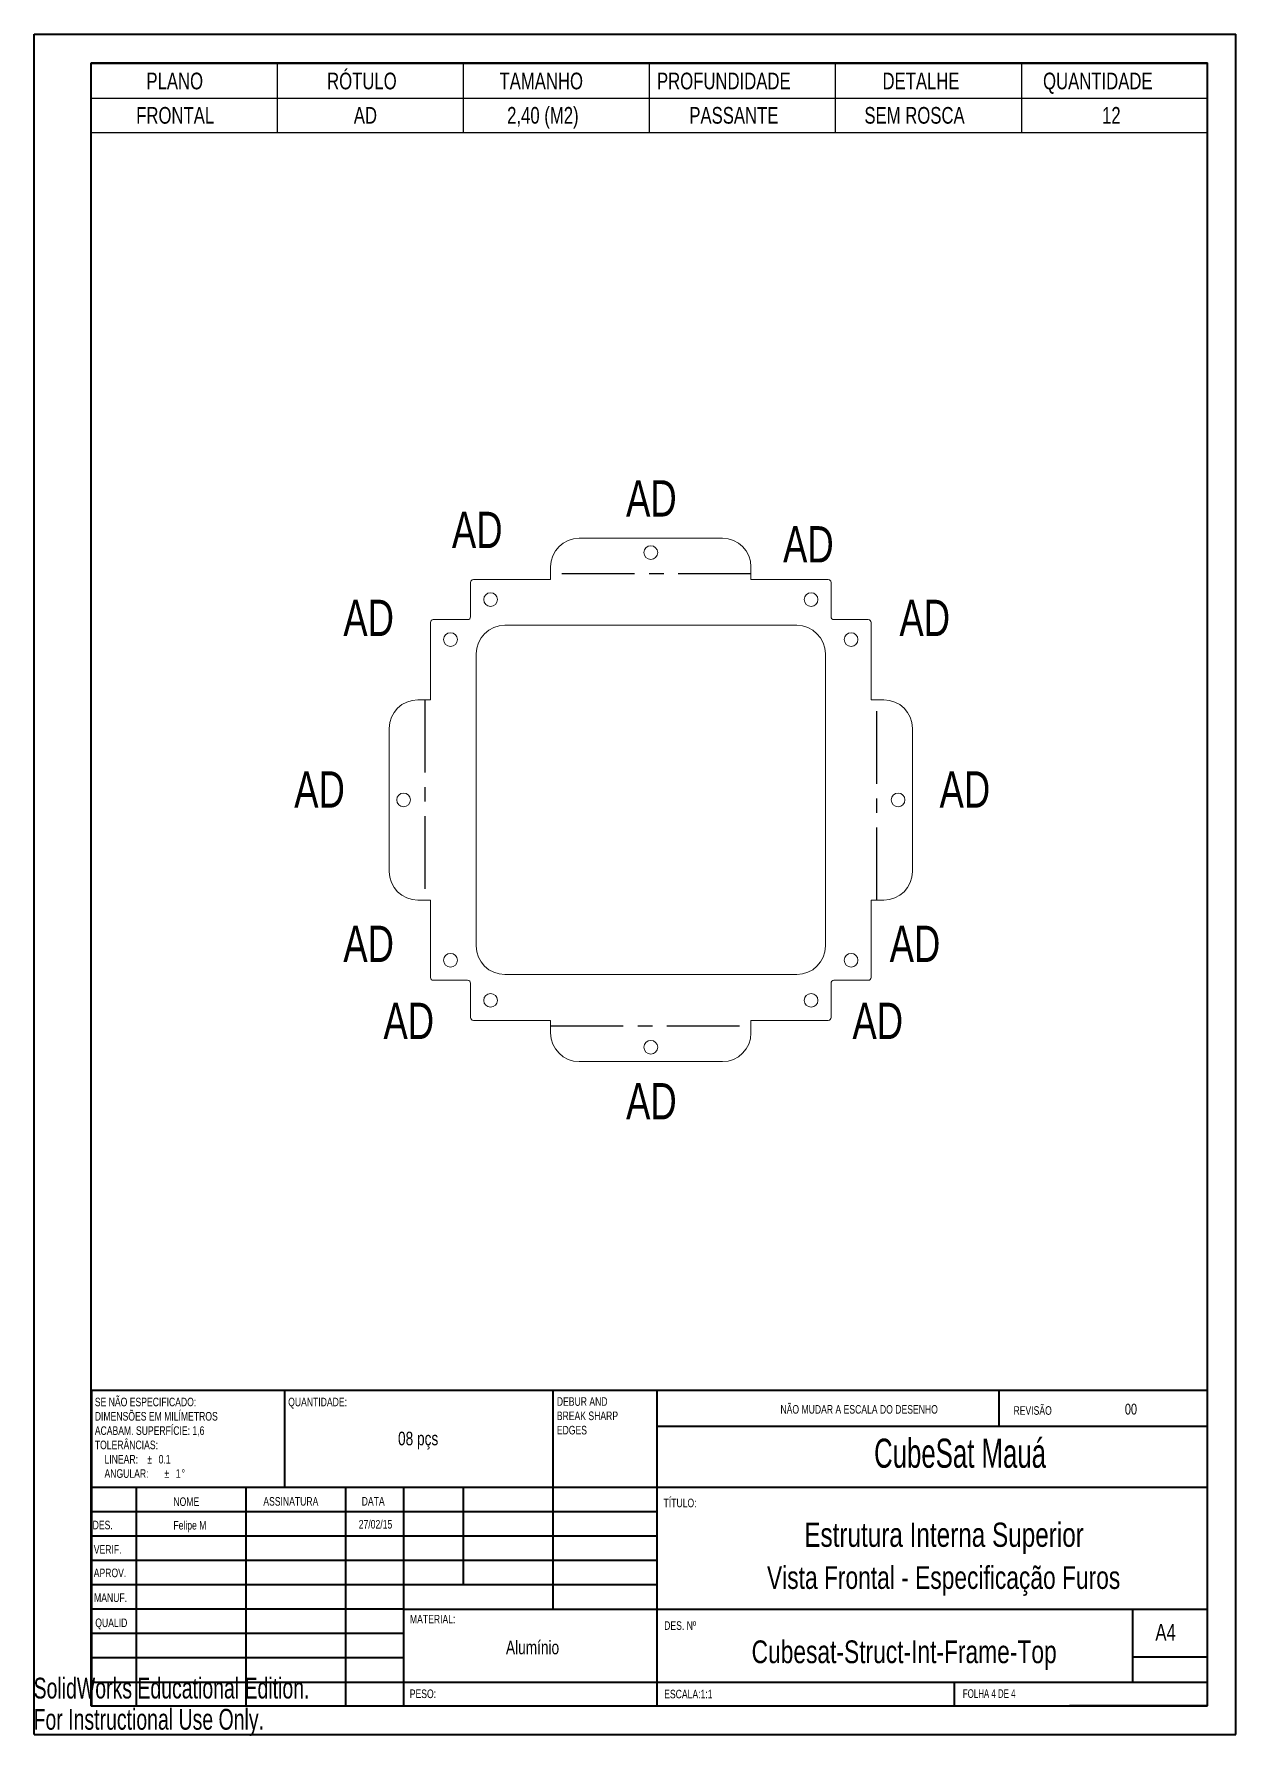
# Paper-space layout 'Folha04' of a CAD drawing. Header units: millimetres. Extents: x 0 to 210, y 0 to 297.
import ezdxf

# ---------------------------------------------------------------- set-up
doc = ezdxf.new("R2010")
doc.units = ezdxf.units.MM
doc.linetypes.add('CENTERX2', pattern=[20.32, 12.7, -2.54, 2.54, -2.54])
doc.layers.add('FORMAT', color=7, linetype='Continuous')
doc.styles.add('SLDTEXTSTYLE0', font='TXT', dxfattribs={"width": 0.75})
doc.styles.add('SLDTEXTSTYLE1', font='TXT', dxfattribs={"width": 0.663})
doc.styles.add('SLDTEXTSTYLE2', font='TXT', dxfattribs={"width": 0.6875})
doc.styles.add('SLDTEXTSTYLE3', font='TXT', dxfattribs={"width": 0.7})

# ---------------------------------------------------------------- blocks, each defined once
blk = doc.blocks.new('SW_NOTE_6')
at = {"color": 0, "linetype": 'Continuous', "lineweight": 0, "char_height": 1.5, "attachment_point": 1, "style": 'SLDTEXTSTYLE0'}
for s, insert in [('DEBUR AND', (0, 1.93)), ('BREAK SHARP', (0, -0.57)), ('EDGES', (0, -3.07))]:
    blk.add_mtext(s, dxfattribs=dict(at, insert=insert))
blk = doc.blocks.new('SW_NOTE_7')
at = {"color": 0, "linetype": 'Continuous', "lineweight": 0, "char_height": 1.5, "attachment_point": 1, "style": 'SLDTEXTSTYLE0'}
for s, insert in [('SE NÃO ESPECIFICADO:', (0, 1.93)), ('ACABAM. SUPERFÍCIE: 1,6', (0, -3.07)), ('DIMENSÕES EM MILÍMETROS', (0, -0.57)), ('TOLERÂNCIAS:', (0, -5.57)), ('LINEAR:', (1.69, -8.07)), ('%%p', (9.16, -8.07)), ('0.1', (11.15, -8.07)), ('ANGULAR:', (1.69, -10.57)), ('%%p', (12.16, -10.57)), ('1', (14.15, -10.57)), ('%%d', (15.16, -10.57))]:
    blk.add_mtext(s, dxfattribs=dict(at, insert=insert))
blk = doc.blocks.new('SW_TABLEANNOTATION_1')
at = {"layer": 'FORMAT', "color": 0}
for p, q in [((0, 0), (0, -12)), ((195, 0), (0, 0)), ((32.5, 0), (32.5, -6)), ((65, 0), (65, -6)), ((97.5, 0), (97.5, -6)), ((130, 0), (130, -6)), ((162.5, 0), (162.5, -6)), ((195, -12), (195, 0)), ((0, -6), (195, -6)), ((32.5, -6), (32.5, -12)), ((65, -6), (65, -12)), ((97.5, -6), (97.5, -12)), ((130, -6), (130, -12)), ((162.5, -6), (162.5, -12)), ((0, -12), (195, -12))]:
    blk.add_line(p, q, dxfattribs=at)
at = {"layer": 'FORMAT', "color": 0, "attachment_point": 1, "style": 'SLDTEXTSTYLE0'}
for s, insert, char_height in [('PLANO', (9.64, -1.55), 2.91), ('RÓTULO', (41.2, -1.55), 2.91), ('TAMANHO', (71.32, -1.55), 2.91), ('PROFUNDIDADE', (98.84, -1.55), 2.9104), ('DETALHE', (138.24, -1.55), 2.91), ('QUANTIDADE', (166.29, -1.55), 2.91), ('FRONTAL', (7.85, -7.55), 2.91), ('AD', (45.87, -7.55), 2.91), ('2,40 (M2)', (72.66, -7.55), 2.91), ('PASSANTE', (104.49, -7.55), 2.91), ('SEM ROSCA', (135.08, -7.55), 2.91), ('12', (176.6, -7.55), 2.91)]:
    blk.add_mtext(s, dxfattribs=dict(at, insert=insert, char_height=char_height))

psp = doc.layouts.new('Folha04')

# ---------------------------------------------------------------- linework, layer by layer
at = {"color": 7, "linetype": 'Continuous', "lineweight": 40}
for p, q in [((0.08, 0.21), (0.08, 297.21)), ((0.08, 297.21), (210.08, 297.21)), ((210.08, 0.21), (210.08, 297.21)), ((210.08, 292.21), (210.08, 297.21)), ((10.08, 292.21), (205.08, 292.21)), ((10.08, 5.21), (10.08, 292.21)), ((205.08, 5.21), (205.08, 292.21)), ((10.11, 60.37), (205.08, 60.37)), ((10.11, 60.37), (10.11, 5.12)), ((43.91, 43.37), (43.91, 60.37)), ((90.71, 60.37), (90.71, 22.12)), ((108.91, 60.37), (108.91, 5.12)), ((168.68, 54.09), (168.68, 60.46)), ((205.08, 54), (108.91, 54)), ((205.08, 43.37), (10.11, 43.37)), ((17.91, 43.37), (17.91, 5.12)), ((37.1, 43.37), (37.1, 5.12)), ((54.51, 43.37), (54.51, 5.12)), ((64.71, 5.12), (64.71, 43.37)), ((75.11, 26.37), (75.11, 43.37)), ((108.91, 39.12), (10.11, 39.12)), ((108.91, 34.87), (10.11, 34.87)), ((108.91, 30.62), (10.11, 30.62)), ((108.91, 26.37), (10.11, 26.37)), ((64.71, 22.12), (10.11, 22.12)), ((64.71, 22.12), (205.08, 22.12)), ((192.08, 9.46), (192.08, 22.21)), ((64.71, 17.87), (10.11, 17.87)), ((64.71, 13.62), (10.11, 13.62)), ((205.08, 13.71), (192.08, 13.71)), ((10.11, 9.37), (205.08, 9.37)), ((160.88, 5.21), (160.88, 9.46)), ((10.08, 5.21), (205.08, 5.21)), ((205.08, 5.21), (180.99, 5.21)), ((0.08, 0.21), (210.08, 0.21))]:
    psp.add_line(p, q, dxfattribs=at)
at = {"color": 7, "linetype": 'Continuous', "lineweight": 15}
for p, q in [((95.34, 209.15), (120.34, 209.15)), ((90.34, 201.94), (90.34, 204.15)), ((125.34, 204.15), (125.34, 201.94)), ((76.34, 195.44), (76.34, 201.44)), ((90.34, 201.94), (76.84, 201.94)), ((138.84, 201.94), (125.34, 201.94)), ((139.34, 201.44), (139.34, 195.44)), ((69.34, 194.44), (69.34, 180.94)), ((69.84, 194.94), (75.84, 194.94)), ((133.34, 193.94), (82.34, 193.94)), ((139.84, 194.94), (145.84, 194.94)), ((146.34, 180.94), (146.34, 194.44)), ((77.34, 188.94), (77.34, 137.94)), ((138.34, 137.94), (138.34, 188.94)), ((67.14, 180.94), (69.34, 180.94)), ((146.34, 180.94), (148.55, 180.94)), ((62.14, 150.94), (62.14, 175.94)), ((153.55, 175.94), (153.55, 150.94)), ((69.34, 145.94), (67.14, 145.94)), ((69.34, 145.94), (69.34, 132.44)), ((148.55, 145.94), (146.34, 145.94)), ((146.34, 132.44), (146.34, 145.94)), ((75.84, 131.94), (69.84, 131.94)), ((76.34, 125.44), (76.34, 131.44)), ((82.34, 132.94), (133.34, 132.94)), ((139.34, 131.44), (139.34, 125.44)), ((145.84, 131.94), (139.84, 131.94)), ((76.84, 124.94), (90.34, 124.94)), ((90.34, 122.74), (90.34, 124.94)), ((125.34, 124.94), (138.84, 124.94)), ((125.34, 124.94), (125.34, 122.74)), ((120.34, 117.74), (95.34, 117.74))]:
    psp.add_line(p, q, dxfattribs=at)
at = {"color": 7, "linetype": 'CENTERX2'}
for p, q in [((125.34, 202.92), (90.34, 202.92)), ((68.37, 180.94), (68.37, 145.94)), ((147.32, 145.94), (147.32, 180.94)), ((90.34, 123.97), (125.34, 123.97))]:
    psp.add_line(p, q, dxfattribs=at)
at = {"color": 7, "linetype": 'Continuous', "lineweight": 15}
for centre in [(107.84, 206.65), (79.84, 198.44), (135.84, 198.44), (72.84, 191.44), (142.84, 191.44), (64.64, 163.44), (151.05, 163.44), (72.84, 135.44), (142.84, 135.44), (79.84, 128.44), (135.84, 128.44), (107.84, 120.24)]:
    psp.add_circle(centre, 1.2, dxfattribs=at)
for centre, radius, start, end in [((95.34, 204.15), 5, 90, 180), ((120.34, 204.15), 5, 0, 90), ((76.84, 201.44), 0.5, 90, 180), ((138.84, 201.44), 0.5, 0, 90), ((69.84, 194.44), 0.5, 90, 180), ((75.84, 195.44), 0.5, 270, 0), ((82.34, 188.94), 5, 90, 180), ((133.34, 188.94), 5, 0, 90), ((139.84, 195.44), 0.5, 180, 270), ((145.84, 194.44), 0.5, 0, 90), ((67.14, 175.94), 5, 90, 180), ((148.55, 175.94), 5, 0, 90), ((67.14, 150.94), 5, 180, 270), ((148.55, 150.94), 5, 270, 0), ((82.34, 137.94), 5, 180, 270), ((133.34, 137.94), 5, 270, 0), ((69.84, 132.44), 0.5, 180, 270), ((75.84, 131.44), 0.5, 0, 90), ((139.84, 131.44), 0.5, 90, 180), ((145.84, 132.44), 0.5, 270, 0), ((76.84, 125.44), 0.5, 180, 270), ((138.84, 125.44), 0.5, 270, 0), ((95.34, 122.74), 5, 180, 270), ((120.34, 122.74), 5, 270, 0)]:
    psp.add_arc(centre, radius, start, end, dxfattribs=at)

# ---------------------------------------------------------------- block references
at = {"color": 7, "linetype": 'Continuous', "lineweight": 0}
for name, p in [('SW_NOTE_7', (10.7, 57.11)), ('SW_NOTE_6', (91.42, 57.19))]:
    psp.add_blockref(name, p, dxfattribs=at)
at = {"layer": 'FORMAT'}
psp.add_blockref('SW_TABLEANNOTATION_1', (10.08, 292.02), dxfattribs=at)

# ---------------------------------------------------------------- texts
at = {"color": 7, "linetype": 'Continuous', "lineweight": 0}
for s, insert, char_height, attachment_point, style in [('QUANTIDADE:', (44.48, 59.04), 1.5, 1, 'SLDTEXTSTYLE0'), ('NÃO MUDAR A ESCALA DO DESENHO', (130.49, 57.75), 1.5, 1, 'SLDTEXTSTYLE0'), ('REVISÃO', (171.21, 57.55), 1.5, 1, 'SLDTEXTSTYLE0'), ('00', (191.73, 57.99), 1.905, 2, 'SLDTEXTSTYLE0'), ('08 pçs', (67.19, 53.1), 2.381, 2, 'SLDTEXTSTYLE0'), ('CubeSat Mauá', (161.87, 51.88), 5.08, 2, 'SLDTEXTSTYLE1'), ('NOME', (24.43, 41.62), 1.5, 1, 'SLDTEXTSTYLE0'), ('ASSINATURA', (40.14, 41.68), 1.5, 1, 'SLDTEXTSTYLE0'), ('DATA', (57.33, 41.7), 1.5, 1, 'SLDTEXTSTYLE0'), ('TÍTULO:', (110.07, 41.4), 1.5, 1, 'SLDTEXTSTYLE0'), ('DES.', (10.32, 37.55), 1.5, 1, 'SLDTEXTSTYLE0'), ('Felipe M', (27.31, 37.5), 1.499, 2, 'SLDTEXTSTYLE0'), ('27/02/15', (59.74, 37.68), 1.499, 2, 'SLDTEXTSTYLE0'), ('Estrutura Interna Superior', (159.08, 37.22), 4.2333, 2, 'SLDTEXTSTYLE0'), ('VERIF.', (10.52, 33.28), 1.5, 1, 'SLDTEXTSTYLE0'), ('APROV.', (10.51, 29.19), 1.5, 1, 'SLDTEXTSTYLE0'), ('MANUF.', (10.57, 24.85), 1.5, 1, 'SLDTEXTSTYLE0'), ('MATERIAL:', (65.76, 21.11), 1.5, 1, 'SLDTEXTSTYLE0'), ('QUALID', (10.78, 20.47), 1.5, 1, 'SLDTEXTSTYLE0'), ('DES. Nº', (110.18, 19.99), 1.5, 1, 'SLDTEXTSTYLE0'), ('A4', (196, 19.52), 2.91, 1, 'SLDTEXTSTYLE0'), ('Alumínio', (87.18, 16.61), 2.381, 2, 'SLDTEXTSTYLE0'), ('Cubesat-Struct-Int-Frame-Top', (152.1, 16.64), 3.9688, 2, 'SLDTEXTSTYLE0'), ('PESO:', (65.73, 8.07), 1.499, 1, 'SLDTEXTSTYLE0'), ('ESCALA:1:1', (110.18, 8.02), 1.5, 1, 'SLDTEXTSTYLE0'), ('FOLHA 4 DE 4', (162.36, 8.11), 1.5, 1, 'SLDTEXTSTYLE2')]:
    psp.add_mtext(s, dxfattribs=dict(at, insert=insert, char_height=char_height, attachment_point=attachment_point, style=style))
at = {"color": 7, "linetype": 'Continuous', "char_height": 3.633, "attachment_point": 1, "style": 'SLDTEXTSTYLE3'}
for s, insert in [('SolidWorks Educational Edition.', (0, 10.13)), ('For Instructional Use Only.', (0, 4.68))]:
    psp.add_mtext(s, dxfattribs=dict(at, insert=insert))
at = {"layer": 'FORMAT', "style": 'SLDTEXTSTYLE0'}
for s, insert, char_height, attachment_point in [('AD', (103.52, 219.29), 6.35, 1), ('AD', (73.09, 213.79), 6.35, 1), ('AD', (130.95, 211.27), 6.35, 1), ('AD', (54.12, 198.42), 6.35, 1), ('AD', (151.28, 198.42), 6.35, 1), ('AD', (45.54, 168.45), 6.35, 1), ('AD', (158.29, 168.45), 6.35, 1), ('AD', (54.12, 141.49), 6.35, 1), ('AD', (149.57, 141.49), 6.35, 1), ('AD', (61.13, 128.03), 6.35, 1), ('AD', (143.07, 128.03), 6.35, 1), ('AD', (103.52, 114), 6.35, 1), ('Vista Frontal - Especificação Furos', (159, 29.61), 3.9688, 2)]:
    psp.add_mtext(s, dxfattribs=dict(at, insert=insert, char_height=char_height, attachment_point=attachment_point))

doc.saveas('drawing.dxf')
